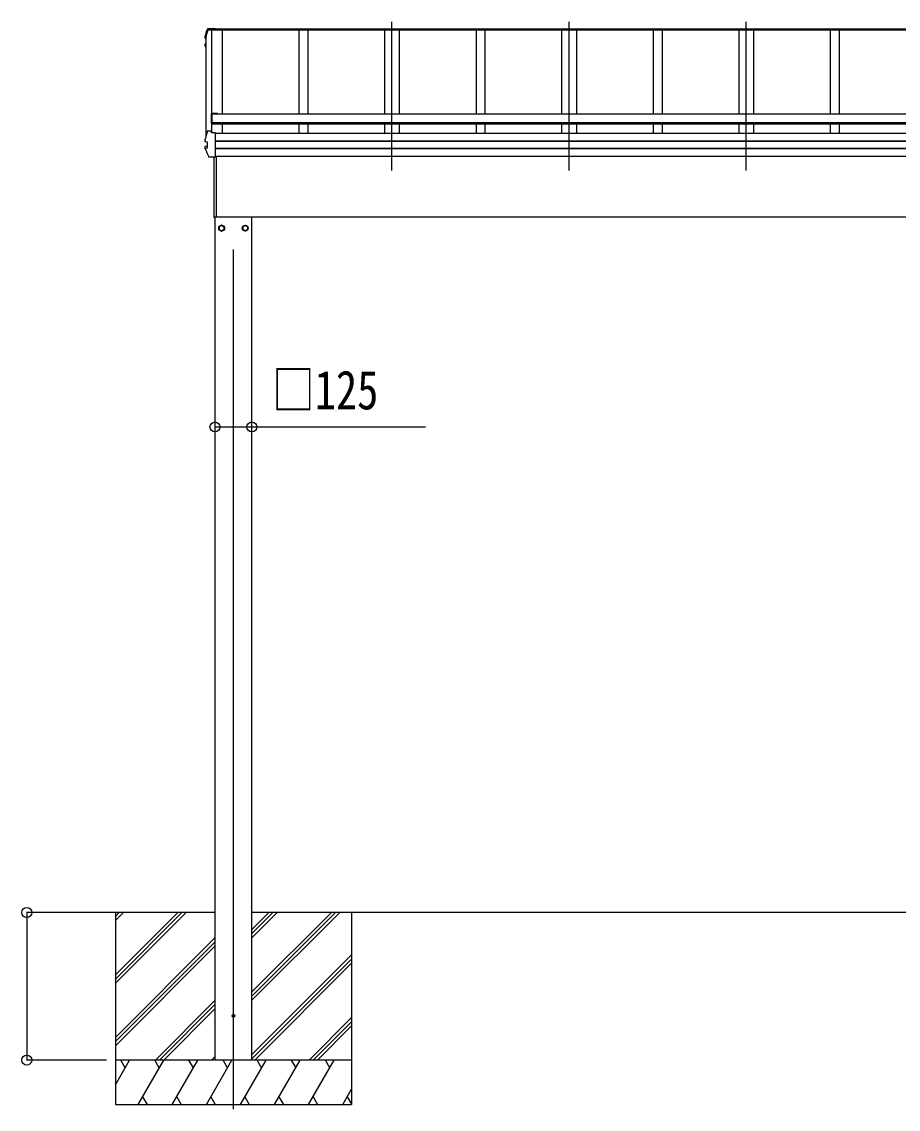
# Model space of a CAD drawing. Units: millimetres, scale not verified. Extents: x -16820 to 16820, y -11880 to 11880.
# Drawn here: x -11542 to -8573, y -6667 to -2983 of the extents above; entities that cross this region are included whole.
import ezdxf
from ezdxf.enums import TextEntityAlignment as Align

# ---------------------------------------------------------------- set-up
doc = ezdxf.new("R2010")
doc.units = ezdxf.units.MM
doc.header["$LTSCALE"] = 60
for name, color, linetype in [('0-4_YKK_12', 2, 'Continuous'), ('0-5_YKK_13', 4, 'Continuous'), ('0-6_YKK_A1', 4, 'Continuous'), ('0-7_YKK_D', 6, 'Continuous')]:
    doc.layers.add(name, color=color, linetype=linetype)
doc.styles.add('ＭＳ ゴシック', font='')
doc.styles.get('ＭＳ ゴシック').set_extended_font_data('MS Gothic')

msp = doc.modelspace()

# ---------------------------------------------------------------- linework, layer by layer
at = {"layer": '0-4_YKK_12'}
for p, q in [((-10288.29, -3486.98), (-10288.29, -2982.8)), ((-9688.29, -3486.98), (-9688.29, -2982.8)), ((-9088.29, -3486.98), (-9088.29, -2982.8)), ((-10824.79, -6666.52), (-10824.79, -3754.43))]:
    msp.add_line(p, q, dxfattribs=at)
at = {"layer": '0-5_YKK_13'}
for p, q in [((-10899.26, -3011.18), (-10911.68, -3011.18)), ((-10911.53, -3009.68), (-10899.49, -3009.68)), ((-10910.29, -3006.06), (-10885.29, -3006.06)), ((-10910.29, -3006.07), (-10910.29, -3006.06)), ((-10899.49, -3008.59), (-10899.11, -3011.08)), ((-10899.49, -3009.68), (-10899.49, -3008.59)), ((-10885.29, -3008.59), (-10899.49, -3008.59)), ((-10899.49, -3009.68), (-10899.26, -3011.18)), ((-10899.26, -3011.18), (-10899.26, -3010.83)), ((-10888.29, -3011.08), (-10899.11, -3011.08)), ((-10885.29, -3010.09), (-10888.29, -3010.09)), ((-10888.29, -3010.09), (-10888.29, -3011.09)), ((-10885.29, -3006.07), (-10885.29, -3006.06)), ((-10885.29, -3008.59), (-10885.29, -3006.07)), ((-10885.29, -3011.32), (-10885.29, -3008.59)), ((-10885.29, -3010.09), (-10885.29, -3010.17)), ((-10920.6, -3037.99), (-10920.6, -3033.94)), ((-10919.55, -3039.27), (-10918.29, -3039.51)), ((-10918.29, -3057.4), (-10919.12, -3057.5)), ((-10918.29, -3037.99), (-10919.06, -3037.84)), ((-10918.29, -3037.64), (-10918.98, -3037.51)), ((-10920.71, -3063.03), (-10920.71, -3058.96)), ((-10918.29, -3061.49), (-10919.65, -3061.75)), ((-10919.13, -3057.5), (-10919.12, -3057.5)), ((-10918.29, -3063.01), (-10919.13, -3063.18)), ((-10900.39, -3295.48), (-10900.39, -3324.94)), ((-10878.39, -3293.48), (-10898.39, -3293.48)), ((-10898.39, -3324.94), (-10898.39, -3295.01)), ((-10878.39, -3295.01), (-10898.39, -3295.01)), ((-10878.39, -3293.48), (-10878.39, -3295.64)), ((-10898.39, -3324.94), (-10900.39, -3324.94)), ((-10920.6, -3388.04), (-10920.6, -3380.66)), ((-10911.53, -3352.34), (-10899.49, -3352.34)), ((-10899.26, -3353.84), (-10899.49, -3352.34)), ((-10899.26, -3353.84), (-10899.26, -3354.19)), ((-10898.54, -3358.97), (-10899.26, -3354.19)), ((-10898.55, -3358.97), (-10899.11, -3355.29)), ((-10899.11, -3358.97), (-10899.11, -3355.29)), ((-10885.29, -3359.29), (-10885.29, -3358.97)), ((-10885.29, -3360.59), (-10885.29, -3359.29)), ((-10885.29, -3440.52), (-10885.29, -3360.59)), ((-10920.71, -3413.08), (-10920.71, -3405.69)), ((-10919.65, -3404.42), (-10913.7, -3403.26)), ((-10919.12, -3411.8), (-10919.13, -3411.8)), ((-10919.12, -3411.8), (-10912.72, -3410.1)), ((-10918.98, -3389.52), (-10918.98, -3389.52)), ((-10912.72, -3390.29), (-10918.98, -3389.52)), ((-10913.29, -3390.42), (-10913.29, -3409.63)), ((-10912.72, -3390.29), (-10912.72, -3390.29)), ((-10912.72, -3410.1), (-10912.72, -3410.1)), ((-10885.29, -3441.39), (-10905.94, -3441.39)), ((-10890.29, -3645.6), (-10890.29, -3441.39)), ((-10889.79, -3646), (-10889.79, -3441.39)), ((-10885.29, -3441.39), (-10885.29, -3440.52)), ((-10883.29, -3438.74), (-10883.29, -3643.6)), ((-10889.79, -3646), (-10889.8, -3646.06)), ((-10889.8, -3646.1), (-10889.79, -3646.1)), ((-10889.79, -3646), (-10889.79, -3646)), ((-10888.29, -3643.6), (-10883.29, -3643.6)), ((-10888.29, -3646.1), (-10888.29, -3643.6)), ((-10856.19, -3681.75), (-10856.29, -3681.75)), ((-10856.19, -3682.25), (-10856.29, -3682.25)), ((-10793.39, -3681.75), (-10793.29, -3681.75)), ((-10793.39, -3682.25), (-10793.29, -3682.25))]:
    msp.add_line(p, q, dxfattribs=at)
for points in [[(-10920.57, -3033.63), (-10918.24, -3024.78), (-10915.79, -3016.02), (-10913.16, -3007.36)], [(-10913.15, -3007.34), (-10913.03, -3007.05), (-10912.86, -3006.78), (-10912.64, -3006.56), (-10912.39, -3006.37), (-10912.11, -3006.24), (-10911.84, -3006.16), (-10911.61, -3006.12), (-10911.38, -3006.1), (-10911.12, -3006.08), (-10910.84, -3006.07), (-10910.53, -3006.07), (-10910.21, -3006.07)], [(-10920.57, -3033.63), (-10920.6, -3033.89), (-10920.6, -3033.94)], [(-10920.59, -3033.96), (-10920.6, -3033.79), (-10920.55, -3033.63)], [(-10920.7, -3059.03), (-10920.69, -3058.76), (-10920.62, -3058.49), (-10920.49, -3058.24), (-10920.32, -3058.03), (-10920.12, -3057.87), (-10919.92, -3057.75), (-10919.75, -3057.68), (-10919.59, -3057.62), (-10919.41, -3057.57), (-10919.2, -3057.52)], [(-10918.29, -3069.23), (-10919.21, -3066.99), (-10920.61, -3063.5)], [(-10920.57, -3380.35), (-10920.6, -3380.61), (-10920.6, -3380.66)], [(-10920.6, -3388.08), (-10920.6, -3387.99), (-10920.57, -3387.73)], [(-10919.06, -3389.5), (-10919.34, -3389.42), (-10919.58, -3389.35), (-10919.82, -3389.25), (-10920.09, -3389.08), (-10920.35, -3388.81), (-10920.54, -3388.47), (-10920.59, -3388.08)], [(-10918.98, -3389.52), (-10919.21, -3389.44), (-10919.41, -3389.3), (-10919.58, -3389.08), (-10919.7, -3388.8), (-10919.77, -3388.49), (-10919.78, -3388.16), (-10919.73, -3387.84)], [(-10885.29, -3358.97), (-10899.49, -3358.97), (-10899.49, -3352.34)], [(-10920.6, -3413.58), (-10920.67, -3413.42), (-10920.71, -3413.24), (-10920.71, -3413.07)], [(-10920.61, -3413.56), (-10917.76, -3420.38), (-10914.81, -3427.11), (-10911.77, -3433.76), (-10908.65, -3440.32)], [(-10919.81, -3413.78), (-10919.9, -3413.45), (-10919.93, -3413.09), (-10919.88, -3412.73), (-10919.77, -3412.4), (-10919.59, -3412.12), (-10919.37, -3411.92), (-10919.13, -3411.8)], [(-10913.29, -3390.42), (-10913.31, -3390.3), (-10913.34, -3390.21)], [(-10912.72, -3390.29), (-10912.64, -3390.31), (-10912.56, -3390.36), (-10912.5, -3390.44), (-10912.45, -3390.54), (-10912.43, -3390.65), (-10912.42, -3390.76)], [(-10912.72, -3410.1), (-10912.64, -3410.07), (-10912.56, -3410.01), (-10912.5, -3409.92), (-10912.45, -3409.82), (-10912.43, -3409.7), (-10912.42, -3409.58)], [(-10905.96, -3441.39), (-10906.34, -3441.38), (-10906.69, -3441.37), (-10907, -3441.35), (-10907.28, -3441.32), (-10907.59, -3441.25), (-10907.92, -3441.11), (-10908.23, -3440.89), (-10908.49, -3440.61), (-10908.66, -3440.27)], [(-10889.8, -3646.06), (-10889.8, -3646.1), (-10889.8, -3646.1)], [(-10889.79, -3646.1), (-10889.79, -3646.1), (-10888.29, -3646.1)]]:
    msp.add_lwpolyline(points, dxfattribs=at)
for points in [[(-10864.79, -3672.19), (-10873.29, -3677.09), (-10873.29, -3686.91), (-10864.79, -3691.81), (-10856.29, -3686.91), (-10856.29, -3677.09)], [(-10784.79, -3672.19), (-10776.29, -3677.09), (-10776.29, -3686.91), (-10784.79, -3691.81), (-10793.29, -3686.91), (-10793.29, -3677.09)]]:
    msp.add_lwpolyline(points, close=True, dxfattribs=at)
for centre, radius in [((-10864.79, -3682), 10), ((-10864.79, -3682), 8.5), ((-10784.79, -3682), 10), ((-10784.79, -3682), 8.5), ((-10824.79, -6350), 4.5)]:
    msp.add_circle(centre, radius, dxfattribs=at)
for centre, radius, start, end in [((-10435.28, -3157.34), 499.82, 162.96047, 166.14879), ((-10435.28, -3157.34), 498.32, 162.94349, 166.12469), ((-10911.54, -3011.38), 1.7, 89.95676, 162.90929), ((-10919.31, -3037.99), 1.3, 166.2046, 259.10358), ((-10919.41, -3058.96), 1.3, 100.9005, 179.9623), ((-10919.41, -3063.03), 1.3, 100.8868, 201.66215), ((-10455.96, -2878.46), 498.64, 201.74241, 202.00165), ((-10455.96, -2878.11), 498.64, 201.78246, 202.00165), ((-10898.39, -3295.48), 2, 90, 180), ((-10435.28, -3500), 499.82, 162.96047, 166.14879), ((-10911.54, -3354.04), 1.7, 89.95676, 162.90929), ((-10919.41, -3405.69), 1.3, 100.9005, 179.9623), ((-10913.79, -3402.77), 0.499, 280.91518, 359.94761), ((-10889.79, -3645.6), 0.5, 180, 269.5), ((-10877.64, -3630.93), 12.15, 179.0404, 180.9596), ((-10864.79, -3682), 8.6, 171.25399, 188.74601), ((-10864.79, -3682), 8.6, 111.25399, 128.74601), ((-10864.79, -3682), 8.6, 51.25399, 68.74601), ((-10864.79, -3682), 8.6, 1.66581, 8.74601), ((-10864.79, -3682), 8.6, 351.25399, 358.33419), ((-10784.79, -3682), 8.6, 171.25399, 178.33419), ((-10784.79, -3682), 8.6, 181.66581, 188.74601), ((-10784.79, -3682), 8.6, 111.25399, 128.74601), ((-10784.79, -3682), 8.6, 51.25399, 68.74601), ((-10784.79, -3682), 8.6, 351.25399, 8.74601), ((-10864.79, -3682), 8.6, 231.25399, 248.74601), ((-10864.79, -3682), 8.6, 291.25399, 308.74601), ((-10784.79, -3682), 8.6, 231.25399, 248.74601), ((-10784.79, -3682), 8.6, 291.25399, 308.74601)]:
    msp.add_arc(centre, radius, start, end, dxfattribs=at)
at = {"layer": '0-6_YKK_A1'}
for p, q in [((-10863.29, -3011.33), (-10911.73, -3011.33)), ((-10899.19, -3011.33), (-10899.19, -3354.67)), ((-10898.59, -3011.33), (-10898.59, -3358.62)), ((-6088.29, -3011.32), (-10888.29, -3011.32)), ((-6091.29, -3008.14), (-10885.29, -3008.14)), ((-6091.29, -3010.42), (-10885.29, -3010.42)), ((-10863.29, -3011.24), (-10863.29, -3295.64)), ((-10603.29, -3011.24), (-10603.29, -3295.64)), ((-10573.29, -3011.24), (-10573.29, -3295.64)), ((-10313.29, -3011.24), (-10313.29, -3295.64)), ((-10263.29, -3011.24), (-10263.29, -3295.64)), ((-10003.29, -3011.24), (-10003.29, -3295.64)), ((-9973.29, -3011.24), (-9973.29, -3295.64)), ((-9713.29, -3011.24), (-9713.29, -3295.64)), ((-9663.29, -3011.24), (-9663.29, -3295.64)), ((-9403.29, -3011.24), (-9403.29, -3295.64)), ((-9373.29, -3011.24), (-9373.29, -3295.64)), ((-9113.29, -3011.24), (-9113.29, -3295.64)), ((-9063.29, -3011.24), (-9063.29, -3295.64)), ((-8803.29, -3011.24), (-8803.29, -3295.64)), ((-8773.29, -3011.24), (-8773.29, -3295.64)), ((-10918.29, -3034.77), (-10918.29, -3371.47)), ((-6078.19, -3295.64), (-10898.39, -3295.64)), ((-10898.39, -3295.64), (-10898.39, -3329.52)), ((-6078.19, -3324.67), (-10898.39, -3324.67)), ((-6078.19, -3326.41), (-10898.39, -3326.41)), ((-6078.19, -3329.52), (-10898.39, -3329.52)), ((-10863.29, -3327.48), (-10863.29, -3361.15)), ((-10603.29, -3329.52), (-10603.29, -3361.15)), ((-10573.29, -3329.52), (-10573.29, -3361.15)), ((-10313.29, -3329.52), (-10313.29, -3361.15)), ((-10263.29, -3329.52), (-10263.29, -3361.15)), ((-10003.29, -3329.52), (-10003.29, -3361.15)), ((-9973.29, -3329.52), (-9973.29, -3361.15)), ((-9713.29, -3329.52), (-9713.29, -3361.15)), ((-9663.29, -3329.52), (-9663.29, -3361.15)), ((-9403.29, -3329.52), (-9403.29, -3361.15)), ((-9373.29, -3329.52), (-9373.29, -3361.15)), ((-9113.29, -3329.52), (-9113.29, -3361.15)), ((-9063.29, -3329.52), (-9063.29, -3361.15)), ((-8803.29, -3329.52), (-8803.29, -3361.15)), ((-8773.29, -3329.52), (-8773.29, -3361.15)), ((-6091.29, -3361.15), (-10885.29, -3361.15)), ((-6091.29, -3387.67), (-10885.29, -3387.67)), ((-6091.29, -3388.56), (-10885.29, -3388.56)), ((-6091.29, -3411.78), (-10885.29, -3411.78)), ((-6091.29, -3413.71), (-10885.29, -3413.71)), ((-6091.29, -3438.74), (-10885.29, -3438.74)), ((-10888.29, -3643.6), (-10888.29, -3645)), ((-6186.54, -3645), (-10888.29, -3645)), ((-10887.29, -3645), (-10887.29, -6500)), ((-10762.29, -6500), (-10762.29, -3645)), ((-10887.29, -6000), (-11372.93, -6000)), ((-11224.79, -6000), (-11224.79, -6650)), ((-11224.79, -6211.23), (-11013.56, -6000)), ((-11224.79, -6225.37), (-10999.42, -6000)), ((-11224.79, -6239.51), (-10985.28, -6000)), ((-11224.79, -6027.38), (-11197.41, -6000)), ((-11224.79, -6013.24), (-11211.55, -6000)), ((-6214.29, -6000), (-10762.29, -6000)), ((-10762.29, -6297.51), (-10464.78, -6000)), ((-10762.29, -6269.23), (-10493.06, -6000)), ((-10762.29, -6283.37), (-10478.92, -6000)), ((-10762.29, -6085.38), (-10676.91, -6000)), ((-10762.29, -6071.24), (-10691.05, -6000)), ((-10762.29, -6057.1), (-10705.19, -6000)), ((-10424.79, -6000), (-10424.79, -6650)), ((-11224.79, -6423.36), (-10887.29, -6085.86)), ((-11224.79, -6437.5), (-10887.29, -6100)), ((-11224.79, -6451.64), (-10887.29, -6114.15)), ((-10762.29, -6481.36), (-10424.79, -6143.86)), ((-10762.29, -6495.5), (-10424.79, -6158)), ((-10752.65, -6500), (-10424.79, -6172.15)), ((-11089.3, -6500), (-10887.29, -6297.99)), ((-11075.16, -6500), (-10887.29, -6312.13)), ((-11061.01, -6500), (-10887.29, -6326.28)), ((-10568.8, -6500), (-10424.79, -6355.99)), ((-10554.66, -6500), (-10424.79, -6370.13)), ((-10540.51, -6500), (-10424.79, -6384.28)), ((-10424.79, -6500), (-11224.79, -6500)), ((-11224.79, -6583.83), (-11176.39, -6500)), ((-11191.39, -6525.98), (-11206.39, -6500)), ((-11147.52, -6650), (-11060.92, -6500)), ((-11075.92, -6525.98), (-11090.92, -6500)), ((-11032.05, -6650), (-10945.45, -6500)), ((-10960.45, -6525.98), (-10975.45, -6500)), ((-10916.58, -6650), (-10829.98, -6500)), ((-10898.88, -6500), (-10887.29, -6488.41)), ((-10844.98, -6525.98), (-10859.98, -6500)), ((-10801.11, -6650), (-10714.51, -6500)), ((-10729.51, -6525.98), (-10744.51, -6500)), ((-10685.64, -6650), (-10599.04, -6500)), ((-10629.04, -6500), (-10614.04, -6525.98)), ((-10570.17, -6650), (-10483.57, -6500)), ((-10498.57, -6525.98), (-10513.57, -6500)), ((-11132.53, -6624.02), (-11117.53, -6650)), ((-11017.05, -6624.02), (-11002.06, -6650)), ((-10901.58, -6624.02), (-10886.59, -6650)), ((-10786.12, -6624.02), (-10771.12, -6650)), ((-10670.65, -6624.02), (-10655.65, -6650)), ((-10555.17, -6624.02), (-10540.18, -6650)), ((-10454.7, -6650), (-10424.79, -6598.19)), ((-10439.7, -6624.02), (-10424.79, -6649.85)), ((-11224.79, -6650), (-10424.79, -6650))]:
    msp.add_line(p, q, dxfattribs=at)
at = {"layer": '0-7_YKK_D'}
for p, q in [((-11254.79, -6000), (-11525.79, -6000)), ((-11524.79, -6000), (-11524.79, -6500)), ((-11254.79, -6500), (-11525.79, -6500))]:
    msp.add_line(p, q, dxfattribs=at)
msp.add_lwpolyline([(-10887.29, -4355.45), (-10762.29, -4355.45), (-10174.29, -4355.45)], dxfattribs=at)
for centre in [(-10887.29, -4355.45), (-10762.29, -4355.45), (-11524.79, -6000), (-11524.79, -6500)]:
    msp.add_circle(centre, 17, dxfattribs=at)

# ---------------------------------------------------------------- texts
at = {"layer": '0-7_YKK_D', "style": 'ＭＳ ゴシック', "width": 0.8}
msp.add_text('□125', height=132, dxfattribs=at).set_placement((-10693.49, -4335.45), align=Align.BOTTOM_LEFT)

doc.saveas('drawing.dxf')
